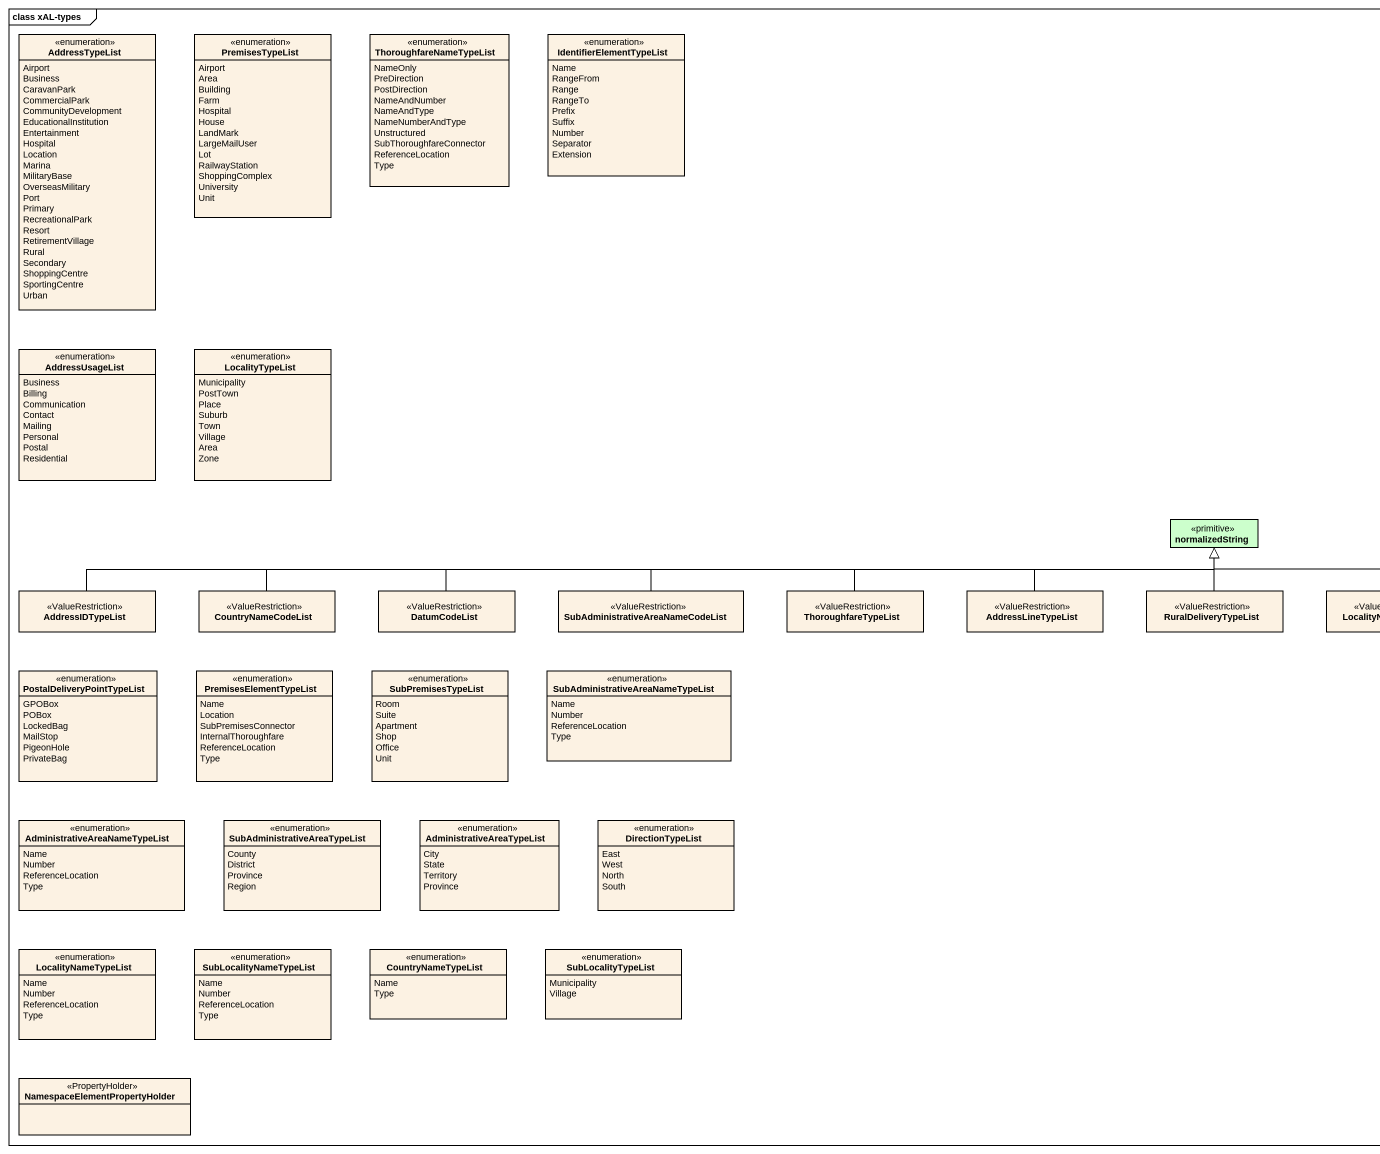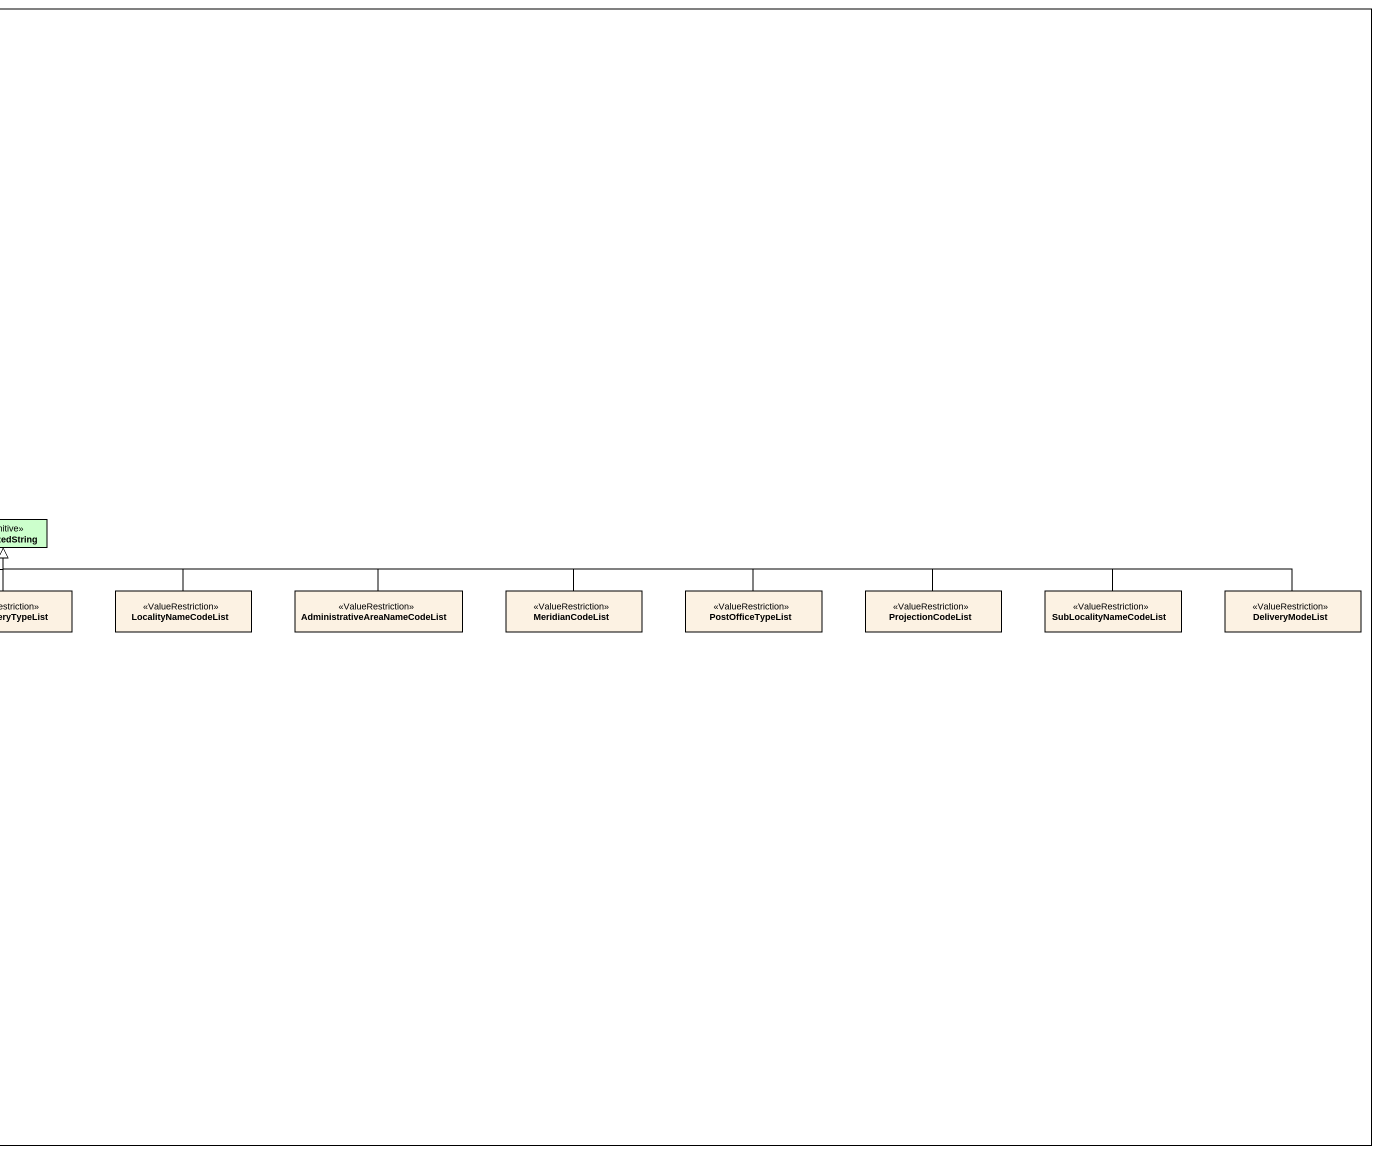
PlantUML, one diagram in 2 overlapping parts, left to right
@startuml
mainframe class xAL-types
hide circle
hide empty members
enum AddressTypeList {
  Airport
  Business
  CaravanPark
  CommercialPark
  CommunityDevelopment
  EducationalInstitution
  Entertainment
  Hospital
  Location
  Marina
  MilitaryBase
  OverseasMilitary
  Port
  Primary
  RecreationalPark
  Resort
  RetirementVillage
  Rural
  Secondary
  ShoppingCentre
  SportingCentre
  Urban
}
enum PremisesTypeList {
  Airport
  Area
  Building
  Farm
  Hospital
  House
  LandMark
  LargeMailUser
  Lot
  RailwayStation
  ShoppingComplex
  University
  Unit
}
enum ThoroughfareNameTypeList {
  NameOnly
  PreDirection
  PostDirection
  NameAndNumber
  NameAndType
  NameNumberAndType
  Unstructured
  SubThoroughfareConnector
  ReferenceLocation
  Type
}
enum IdentifierElementTypeList {
  Name
  RangeFrom
  Range
  RangeTo
  Prefix
  Suffix
  Number
  Separator
  Extension
}
enum AddressUsageList {
  Business
  Billing
  Communication
  Contact
  Mailing
  Personal
  Postal
  Residential
}
enum LocalityTypeList {
  Municipality
  PostTown
  Place
  Suburb
  Town
  Village
  Area
  Zone
}
class normalizedString <<primitive>> #CCFFCC
class AddressIDTypeList <<ValueRestriction>>
class CountryNameCodeList <<ValueRestriction>>
class DatumCodeList <<ValueRestriction>>
class "SubAdministrativeAreaNameCodeList" as SubAdministrativeAreaNameCod <<ValueRestriction>>
class ThoroughfareTypeList <<ValueRestriction>>
class AddressLineTypeList <<ValueRestriction>>
class RuralDeliveryTypeList <<ValueRestriction>>
class LocalityNameCodeList <<ValueRestriction>>
class "AdministrativeAreaNameCodeList" as AdministrativeAreaNameCodeLi <<ValueRestriction>>
class MeridianCodeList <<ValueRestriction>>
class PostOfficeTypeList <<ValueRestriction>>
class ProjectionCodeList <<ValueRestriction>>
class SubLocalityNameCodeList <<ValueRestriction>>
class DeliveryModeList <<ValueRestriction>>
enum PostalDeliveryPointTypeList {
  GPOBox
  POBox
  LockedBag
  MailStop
  PigeonHole
  PrivateBag
}
enum PremisesElementTypeList {
  Name
  Location
  SubPremisesConnector
  InternalThoroughfare
  ReferenceLocation
  Type
}
enum SubPremisesTypeList {
  Room
  Suite
  Apartment
  Shop
  Office
  Unit
}
enum "SubAdministrativeAreaNameTypeList" as SubAdministrativeAreaNameTyp {
  Name
  Number
  ReferenceLocation
  Type
}
enum "AdministrativeAreaNameTypeList" as AdministrativeAreaNameTypeLi {
  Name
  Number
  ReferenceLocation
  Type
}
enum "SubAdministrativeAreaTypeList" as SubAdministrativeAreaTypeLis {
  County
  District
  Province
  Region
}
enum AdministrativeAreaTypeList {
  City
  State
  Territory
  Province
}
enum DirectionTypeList {
  East
  West
  North
  South
}
enum LocalityNameTypeList {
  Name
  Number
  ReferenceLocation
  Type
}
enum SubLocalityNameTypeList {
  Name
  Number
  ReferenceLocation
  Type
}
enum CountryNameTypeList {
  Name
  Type
}
enum SubLocalityTypeList {
  Municipality
  Village
}
class "NamespaceElementPropertyHolder" as NamespaceElementPropertyHold <<PropertyHolder>>
AddressIDTypeList -right-|> normalizedString
CountryNameCodeList -right-|> normalizedString
DatumCodeList -right-|> normalizedString
SubAdministrativeAreaNameCod -right-|> normalizedString
ThoroughfareTypeList -right-|> normalizedString
AddressLineTypeList -right-|> normalizedString
RuralDeliveryTypeList -up-|> normalizedString
LocalityNameCodeList -left-|> normalizedString
AdministrativeAreaNameCodeLi -left-|> normalizedString
MeridianCodeList -left-|> normalizedString
PostOfficeTypeList -left-|> normalizedString
ProjectionCodeList -left-|> normalizedString
SubLocalityNameCodeList -left-|> normalizedString
DeliveryModeList -left-|> normalizedString
@enduml
